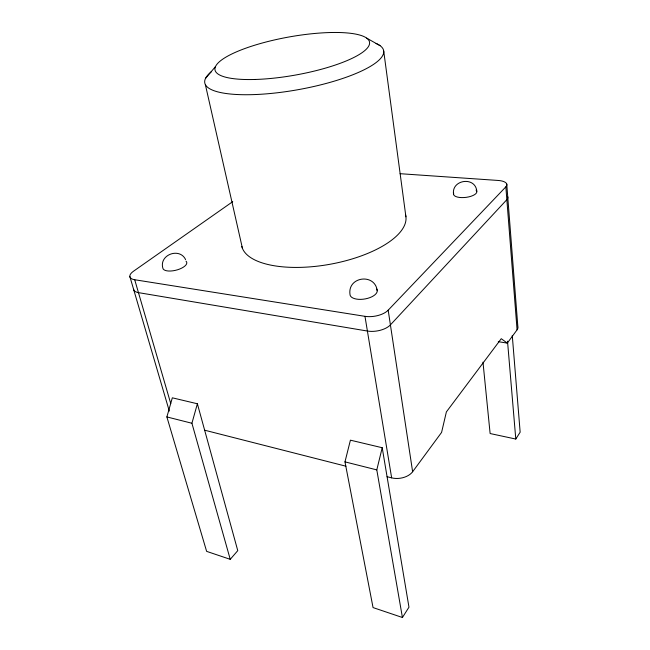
<?xml version="1.0" encoding="UTF-8"?>
<svg xmlns="http://www.w3.org/2000/svg" width="650" height="650" viewBox="0 0 650 650"><rect width="100%" height="100%" fill="white"/><g stroke="black" fill="none" stroke-linecap="round" stroke-linejoin="round"><path stroke-width="0.97" d="M453.57 194.431C451.067 179.579 475.394 176.028 476.799 191.189M402.423 617.5L376.797 469.893L382.208 447.728L350.415 440.172L344.979 461.866L373.051 607.579L402.423 617.5L408.972 607.181L382.208 447.728M230.238 559.333L191.921 423.256L197.381 403.772L172.331 397.816L166.879 416.934L206.627 551.363L230.238 559.333L237.762 550.639L197.381 403.772M482.983 362.156L490.124 433.542L515.791 439.051L520.154 432.193L512.265 335.481M387.067 476.694L391.641 477.856A15.511 9.856 -8.4 0 0 412.628 471.746L441.586 432.404L446.379 411.913L501.264 338.691L507.293 343.119L517.075 329.826A13.024 6.662 -4.3 0 0 517.831 326.341L506.74 183.966M205.489 78.463L215.556 66.487M232.724 201.654L133.486 271.237A14.901 6.029 -14.9 0 0 134.713 279.744L364.975 316.331A17.071 8.312 -9 0 0 388.188 310.18L505.846 186.859A14.089 5.428 -6 0 0 498.16 180.456L400.108 173.696M498.29 341.664L507.293 343.119M166.879 416.934L191.921 423.256M344.979 461.866L376.797 469.893M204.653 430.202L345.954 466.212M366.649 38.106L380.014 45.63M185.607 259.626C179.676 247.033 158.811 254.792 162.882 268.263A12.293 5.005 -14.1 0 0 177.531 269.783A12.293 5.005 -14.1 0 0 185.998 261.162M377.236 290.713C374.969 272.902 347.514 276.526 349.976 294.304A13.772 6.492 -9.3 0 0 365.536 298.846A13.772 6.492 -9.3 0 0 376.691 289.096M129.846 276.51L169.301 411.084M134.713 279.744L170.739 403.544M205.368 84.63L242.458 248.406M364.975 316.331L391.641 477.856M388.188 310.18L412.628 471.746M383.711 51.049L405.917 216.807M507.512 341.169L515.791 439.051M505.846 186.859L517.075 329.826M133.599 289.307A14.796 6.159 -15.1 0 0 138.458 292.63L367.404 331.045A16.933 8.466 -9 0 0 390.414 324.886L506.854 199.664A13.999 5.549 -5.9 0 0 507.731 196.714M405.543 214.866A83.403 34.06 -10.2 0 1 332.329 263.835A83.403 34.06 -10.2 0 1 241.832 246.496M476.06 190.093A11.741 4.582 -6.7 0 1 466.407 197.316A11.741 4.582 -6.7 0 1 453.684 193.221M376.041 43.461A90.886 23.246 -10.2 0 1 295.368 90.163A90.886 23.246 -10.2 0 1 211.453 71.646M254.719 79.479A78.496 19.305 -10.2 0 0 369.59 42.648A78.496 19.305 -10.2 0 0 252.501 45.914A78.496 19.305 -10.2 0 0 254.719 79.479"/></g></svg>
